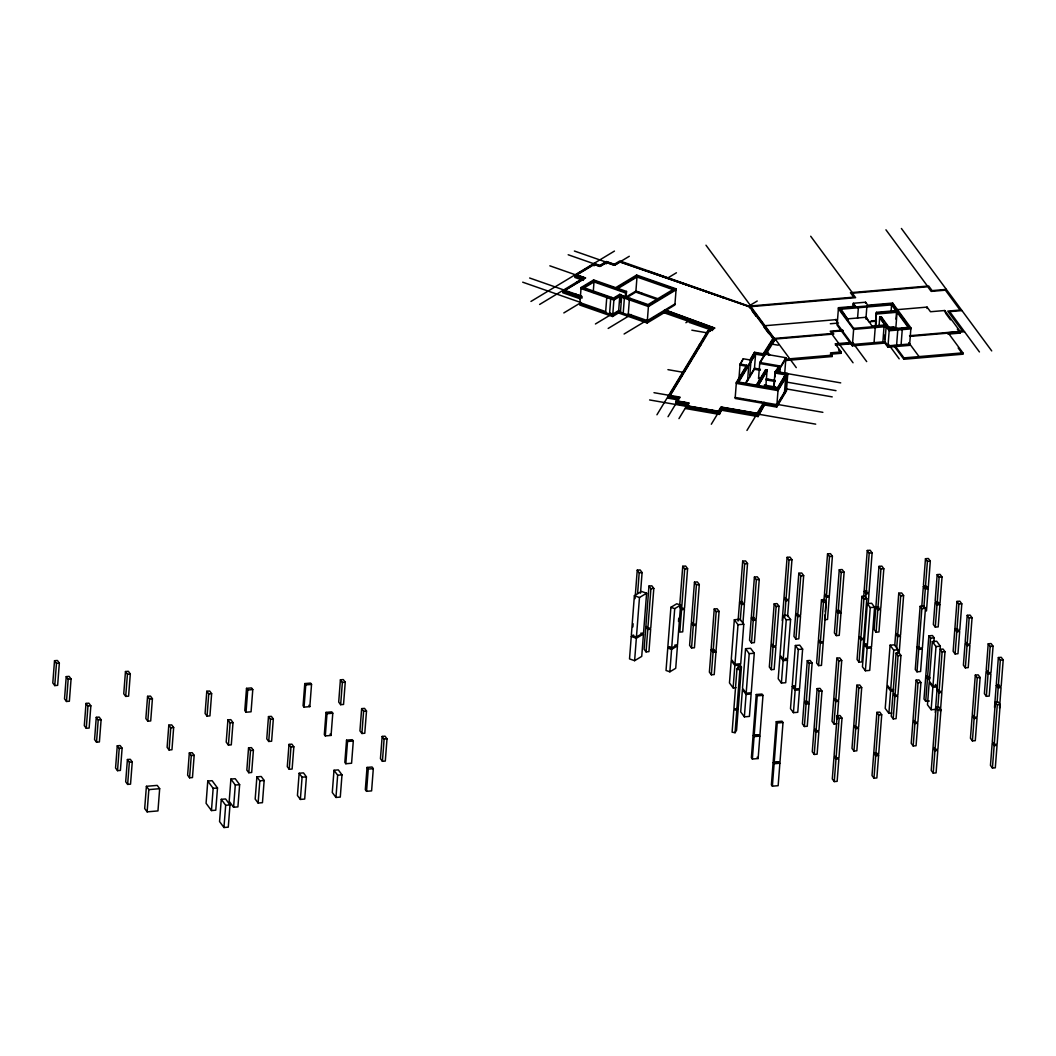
<?xml version="1.0" encoding="UTF-8"?>
<svg xmlns="http://www.w3.org/2000/svg" width="1056" height="1056" viewBox="0 0 1056 1056"><rect width="100%" height="100%" fill="white"/><g stroke="black" fill="none" stroke-linecap="round" stroke-linejoin="round"><path stroke-width="1.5" d="M54.516 660.713L52.8 682.942L54.754 685.595L57.644 685.344L59.347 663.115L57.394 660.462L54.516 660.713L56.47 663.366L54.754 685.595M66.238 676.606L64.522 698.834L66.475 701.474L69.366 701.237L71.069 679.008L69.115 676.355L66.238 676.606L68.191 679.259L66.475 701.474M86.011 703.415L84.308 725.644L86.262 728.297L89.14 728.046L90.856 705.817L88.902 703.177L86.011 703.415L87.965 706.068L86.262 728.297M96.268 717.328L94.565 739.556L96.518 742.196L99.396 741.946L101.112 719.73L99.158 717.077L96.268 717.328L98.221 719.968L96.518 742.196M117.269 745.8L115.566 768.016L117.52 770.669L120.397 770.418L122.113 748.189L120.16 745.549L117.269 745.8L119.222 748.44L117.52 770.669M125.466 671.537L123.75 693.766L125.704 696.406L128.594 696.168L130.31 673.939L128.357 671.286L125.466 671.537L127.42 674.19L125.704 696.406M127.406 759.528L125.69 781.757L127.644 784.41L130.535 784.159L132.251 761.93L130.297 759.29L127.406 759.528L129.36 762.181L127.644 784.41M147.576 696.326L145.86 718.542L147.814 721.195L150.704 720.944L152.42 698.729L150.467 696.076L147.576 696.326L149.53 698.966L147.814 721.195M146.401 786.311L144.685 808.54L147.127 811.853L157.964 810.916L159.667 788.687L157.225 785.387L146.401 786.311L148.843 789.624L147.127 811.853M168.815 725.129L167.112 747.344L169.066 749.998L171.956 749.747L173.659 727.518L171.706 724.878L168.815 725.129L170.768 727.769L169.066 749.998M189.328 752.928L187.625 775.157L189.578 777.81L192.469 777.559L194.172 755.33L192.218 752.677L189.328 752.928L191.281 755.581L189.578 777.81M206.791 691.258L205.088 713.486L207.042 716.126L209.933 715.876L211.636 693.66L209.682 691.007L206.791 691.258L208.745 693.898L207.042 716.126M207.781 781.057L206.078 803.286L211.451 810.572L215.78 810.19L217.496 787.974L212.124 780.688L207.781 781.057L213.154 788.344L211.451 810.572M221.272 799.326L219.556 821.555L223.951 827.521L228.281 827.152L229.997 804.923L225.601 798.956L221.272 799.326L225.667 805.292L223.951 827.521M227.924 719.888L226.208 742.117L228.413 745.1L231.29 744.85L233.006 722.621L230.815 719.638L227.924 719.888L230.116 722.872L228.413 745.1M230.894 779.077L229.192 801.306L233.587 807.259L237.917 806.89L239.633 784.661L235.237 778.708L230.894 779.077L235.29 785.044L233.587 807.259M246.51 688.354L244.794 710.569L246.022 712.232L251.064 711.797L252.78 689.568L251.552 687.918L246.51 688.354L247.724 690.004L246.022 712.232M248.556 747.859L246.84 770.088L248.794 772.741L251.684 772.49L253.4 750.262L251.447 747.622L248.556 747.859L250.51 750.512L248.794 772.741M256.898 776.86L255.182 799.075L258.113 803.048L262.456 802.679L264.158 780.45L261.228 776.477L256.898 776.86L259.829 780.833L258.113 803.048M268.488 716.588L266.772 738.817L268.726 741.47L271.616 741.22L273.332 718.991L271.379 716.351L268.488 716.588L270.442 719.242L268.726 741.47M289.001 744.401L287.285 766.63L289.238 769.283L292.129 769.032L293.845 746.803L291.892 744.15L289.001 744.401L290.954 747.054L289.238 769.283M304.788 683.575L303.072 705.804L304.049 707.124L309.83 706.636L311.533 684.407L310.556 683.074L304.788 683.575L305.765 684.895L304.049 707.124M299.152 773.243L297.436 795.472L300.366 799.432L304.696 799.062L306.412 776.846L303.481 772.873L299.152 773.243L302.082 777.216L300.366 799.432M326.027 712.378L324.324 734.606L325.301 735.926L331.069 735.425L332.785 713.209L331.808 711.876L326.027 712.378L327.004 713.698L325.301 735.926M340.402 679.826L338.699 702.042L340.652 704.695L343.543 704.444L345.246 682.216L343.292 679.576L340.402 679.826L342.355 682.466L340.652 704.695M334 770.26L332.284 792.488L335.953 797.452L340.283 797.082L341.986 774.853L338.329 769.89L334 770.26L337.656 775.223L335.953 797.452M346.54 740.177L344.837 762.406L345.814 763.739L351.582 763.237L353.298 741.008L352.321 739.688L346.54 740.177L347.516 741.51L345.814 763.739M361.654 708.616L359.938 730.844L361.891 733.498L364.782 733.247L366.498 711.018L364.544 708.378L361.654 708.616L363.607 711.269L361.891 733.498M367.039 767.435L365.323 789.65L366.551 791.314L371.606 790.878L373.309 768.649L372.095 766.999L367.039 767.435L368.254 769.085L366.551 791.314M382.166 736.428L380.45 758.657L382.404 761.31L385.295 761.059L387.011 738.83L385.057 736.177L382.166 736.428L384.12 739.081L382.404 761.31M761.521 353.932L763 354.182L772.913 338.554L749.47 306.768L620.281 261.888L614.75 265.228L606.791 262.442L600.257 266.376L594.462 264.356L574.952 276.065L574.847 277.438L583.321 280.394L583.427 279.022L562.914 291.403L562.808 292.776L580.483 298.954M618.592 311.599L647.262 321.618L674.89 304.973L676.13 288.842L636.636 275.035L615.701 287.654L593.657 279.946L581.09 287.522L579.757 305.012L612.625 316.51L618.499 312.972L647.156 322.991L664.105 312.787L690.281 321.935L690.386 320.562L664.211 311.414L664.105 312.787M594.026 265.874L594.132 264.502L599.742 266.455L606.619 262.06L613.813 264.581M582.41 287.707L593.578 280.975L593.657 279.946M593.195 292.486L594.092 280.896L625.693 291.944L626.525 291.443L626.102 297M606.17 263.894L606.276 262.522L614.236 265.307L619.766 261.967L750.341 307.019L774.761 340.124L765.521 354.829M605.59 312.642L606.83 296.525M609.536 314.028L610.777 297.898M611.543 298.426L611.622 297.396M612.625 316.51L613.958 299.02L619.832 295.482L648.49 305.514L676.13 288.842M621.007 294.782L620.585 296.01L621.007 294.782L619.727 294.334L619.648 295.363L615.925 297.607M618.499 312.972L619.832 295.482M620.123 302.042L620.347 299.02M620.44 312.246L621.68 296.129M622.512 295.627L621.601 297.158M623.212 313.223L624.452 297.106M625.258 297.502L625.693 291.944M628.201 314.965L629.442 298.848M630.287 298.346L629.363 299.878M636.557 276.065L636.636 275.035M626.459 297.752L635.831 292.103L637.072 275.986L674.018 288.908L673.939 289.938L636.992 277.015L616.889 289.133M647.156 322.991L648.49 305.514M633.613 635.039L631.25 636.478L629.521 658.904L634.616 660.686L641.731 656.396L643.46 633.97L640.913 633.072M634.379 595.729L631.343 635.237L636.438 637.019L643.553 632.729L646.602 593.221L641.494 591.439L634.379 595.729L639.474 597.511L646.602 593.221M632.874 626.934L633.112 623.726M635.052 598.62L637.243 570.161L640.134 569.923L642.088 572.563L640.504 593.116M637.613 593.366L639.197 572.814L637.243 570.161M634.616 660.686L636.346 638.26L643.46 633.97M636.438 637.019L639.474 597.511M648.965 586.054L645.916 625.574L647.869 628.214L650.76 627.977L653.809 588.456L651.856 585.803L648.965 586.054L650.918 588.707L647.869 628.214M646.048 651.882L647.777 629.455L645.823 626.802L644.094 649.242L646.048 651.882L648.938 651.631L650.668 629.204L647.777 629.455M668.356 396.818L678.11 398.521L678.005 399.894L668.25 398.191L668.356 396.818L707.414 332.336L712.681 329.155L689.555 321.077L689.449 322.45L712.576 330.528M675.748 402.402L675.655 403.775L687.179 405.781L687.284 404.408L675.748 402.402L678.784 397.584M687.284 404.408L685.516 408.527L719.347 414.414L721.961 408.896L758.155 415.193L765.138 403.669L758.05 416.566L721.855 410.269M670.111 646.642L667.762 648.054L666.032 670.481L669.86 671.814L675.721 668.29L677.45 645.85L674.903 644.965M670.903 607.306L667.854 646.813L671.682 648.146L677.543 644.622L680.579 605.101L676.764 603.768L670.903 607.306L674.718 608.639L680.579 605.101M669.86 671.814L671.59 649.387L677.45 645.85M671.682 648.146L674.718 608.639M678.493 621.443L678.744 618.235M682.744 566.267L679.694 605.788L681.648 608.428L684.539 608.19L687.588 568.669L685.634 566.029L682.744 566.267L684.697 568.92L681.648 608.428M681.556 609.668L679.826 632.095L682.717 631.858L684.446 609.418L681.556 609.668L679.602 607.015M707.414 332.336L702.214 342.118M694.465 582.16L691.416 621.68L693.37 624.32L696.26 624.083L699.31 584.562L697.356 581.909L694.465 582.16L696.419 584.813L693.37 624.32M691.548 647.988L693.277 625.561L691.324 622.908L689.594 645.348L691.548 647.988L694.439 647.75L696.168 625.31L693.277 625.561M719.347 414.414L721.961 408.896M711.11 649.73L709.381 672.157L711.335 674.81L714.226 674.56L715.955 652.133L714.001 649.48L711.11 649.73L713.064 652.37L711.335 674.81M714.239 608.982L711.203 648.49L713.156 651.143L716.047 650.892L719.083 611.384L717.13 608.731L714.239 608.982L716.192 611.622L713.156 651.143M738.949 378.682L740.071 364.069L746.724 365.218L736.375 382.351L735.134 398.468L776.807 405.702L786.548 389.651L776.807 405.702M738.236 381.982L738.157 383.011L755.568 354.182L764.399 355.714L764.478 354.684L755.647 353.153L738.236 381.982L756.294 385.123L765.626 369.679L767.105 369.93L765.864 386.047L764.386 385.796M784.674 373.837L785.915 357.72L754.552 352.268L749.918 359.924L743.266 358.776L739.992 365.099L746.645 366.247L746.724 365.218M750.235 308.392L750.341 307.019M747.595 380.543L748.836 364.426M749.918 359.924L749.839 360.954L754.552 352.268M749.707 377.058L750.948 360.928M734.329 619.753L731.293 659.261L734.95 664.237L740.731 663.736L743.767 624.228L740.111 619.252L734.329 619.753L737.999 624.716L734.95 664.237M745.972 383.249L754.406 369.27L755.647 353.153M738.065 621.113L739.543 601.894L742.434 601.643M742.685 561.145L739.649 600.653L741.602 603.306L744.48 603.055L747.529 563.548L745.576 560.894L742.685 561.145L744.638 563.785L741.602 603.306M756.215 386.153L756.294 385.123M733.128 687.905L734.857 665.465L731.201 660.502L729.472 682.928L733.128 687.905L736.019 687.654M767.105 369.93L757.693 386.404L767.026 370.96L765.547 370.709L765.626 369.679M764.478 354.684L759.779 362.472L758.538 378.589L761.548 379.117M740.269 620.558L741.497 604.534L739.543 601.894M736.956 669.016L733.92 708.523L736.877 709.038L738.382 706.556L741.431 667.036L738.474 666.521L736.956 669.016L739.913 669.53L741.431 667.036M738.223 669.689L738.474 666.521M758.05 416.566L758.155 415.193M742.909 623.515L744.388 604.296L741.497 604.534M735.055 732.706L736.784 710.279L738.289 707.784L736.56 730.224L735.055 732.706L732.098 732.191L733.828 709.764L736.784 710.279M736.877 709.038L739.913 669.53M740.388 668.171L740.639 664.976L734.857 665.465M745.549 648.701L742.513 688.222L746.183 693.185L751.238 692.749L754.274 653.242L750.605 648.278L745.549 648.701L749.219 653.677L746.183 693.185M751.265 617.786L749.549 640.213L751.502 642.866L754.38 642.616L756.109 620.189L753.218 620.426L751.265 617.786L754.156 617.536M754.406 577.038L751.37 616.546L753.324 619.199L756.202 618.948L759.251 579.427L757.297 576.787L754.406 577.038L756.36 579.678L753.324 619.199M744.361 716.852L746.077 694.426L742.421 689.462L740.692 711.889L744.361 716.852L749.417 716.417L751.133 693.99L746.077 694.426M773.533 341.59L773.639 340.217L774.761 340.124M751.502 642.866L753.218 620.426M759.779 362.472L779.354 365.864L774.998 371.989L773.758 388.106L774.602 381.454M774.946 376.926L775.381 371.369M774.998 371.989L785.941 373.89L785.862 374.92L774.919 373.019L775.962 371.474M776.437 371.593L776.516 370.564M777.995 370.828L777.916 371.857L785.836 358.75M778.813 366.775L775.883 372.504M779.354 365.864L779.275 366.894L759.7 363.502M765.032 405.042L776.701 407.075L778.087 389.585L787.789 373.52L777.44 371.725L785.915 357.72M779.856 372.583L780.292 367.026M753.1 735.28L751.37 757.706L752.347 759.04L758.129 758.538L759.858 736.111L758.881 734.791L753.1 735.28L754.076 736.6L752.347 759.04M756.241 694.531L753.192 734.052L754.169 735.372L759.95 734.87L762.986 695.363L762.01 694.043L756.241 694.531L757.218 695.851L754.169 735.372M784.12 377.784L784.199 376.754M776.899 389.743L785.941 373.89M784.436 393.136L785.677 377.005M785.611 391.208L786.852 375.078M787.789 373.52L786.43 391.01L776.701 407.075M774.18 603.847L771.144 643.368L773.098 646.008L775.988 645.757L779.024 606.25L777.071 603.596L774.18 603.847L776.134 606.5L773.098 646.008M771.276 669.676L773.005 647.249L771.052 644.596L769.322 667.022L771.276 669.676L774.167 669.425L775.896 646.998L773.005 647.249M782.232 620.519L783.961 598.092L785.915 600.732L784.687 616.757M787.103 557.344L784.054 596.851L786.007 599.504L788.898 599.254L791.947 559.746L789.994 557.093L787.103 557.344L789.056 559.984L786.007 599.504M783.077 615.582L780.041 655.09L783.209 659.393L787.552 659.023L790.588 619.516L787.42 615.212L783.077 615.582L786.258 619.885L783.209 659.393M773.124 762.432L771.395 784.859L772.372 786.179L778.153 785.69L779.882 763.25L778.906 761.93L773.124 762.432L774.101 763.752L772.372 786.179M776.266 721.684L773.216 761.191L774.193 762.511L779.975 762.023L783.011 722.502L782.034 721.182L776.266 721.684L777.242 723.004L774.193 762.511M781.387 683.06L783.116 660.634L779.948 656.33L778.219 678.757L781.387 683.06L785.73 682.691L787.446 660.264L785.862 658.112M787.578 616.519L788.806 600.494L785.915 600.732M798.824 573.236L795.775 612.744L797.729 615.397L800.62 615.146L803.669 575.639L801.715 572.986L798.824 573.236L800.778 575.876L797.729 615.397M792.224 686.255L790.495 708.682L793.426 712.655L797.768 712.285L799.484 689.845L795.155 690.228L792.224 686.255L795.115 686.004M795.366 645.506L792.317 685.014L795.247 688.987L799.59 688.618L802.626 649.097L799.696 645.137L795.366 645.506L798.296 649.48L795.247 688.987M795.907 639.065L797.636 616.625L795.683 613.985L793.954 636.412L795.907 639.065L798.798 638.814L800.527 616.387L797.636 616.625M793.426 712.655L795.155 690.228M807.272 660.673L804.236 700.181L806.19 702.834L809.081 702.583L812.117 663.076L810.163 660.422L807.272 660.673L809.226 663.326L806.19 702.834M832.128 356.532L830.518 352.849L841.196 351.938L841.091 353.311L830.412 354.222L832.128 356.532L784.872 360.584M804.368 726.502L806.084 704.075L804.131 701.422L802.415 723.848L804.368 726.502L807.259 726.251L808.975 703.824L807.022 701.171M855.426 307.283L855.505 306.253L838.464 307.705L837.118 325.208L852.364 345.853L884.862 343.081L887.911 347.213L909.572 345.365L910.919 327.875L892.637 303.072L867.781 305.197L865.59 302.214L853.314 303.27L852.997 307.322M874.051 342.646L876.414 312.312L896.636 310.583L891.673 303.864L840.404 308.246L840.325 309.276L891.594 304.894L895.726 310.49M821.489 599.795L818.453 639.316L820.406 641.956L823.297 641.718L826.333 602.197L824.38 599.557L821.489 599.795L823.442 602.448L820.406 641.956M818.585 665.623L820.314 643.196L818.36 640.543L816.631 662.983L818.585 665.623L821.476 665.386L823.192 642.946L820.314 643.196M817.133 688.618L814.097 728.125L816.05 730.778L818.941 730.528L821.977 691.02L820.024 688.367L817.133 688.618L819.086 691.271L816.05 730.778M823.918 601.036L824.406 594.634L826.36 597.274L825.251 611.701M827.548 553.885L824.498 593.393L826.452 596.046L829.343 595.795L832.392 556.288L830.438 553.634L827.548 553.885L829.501 556.525L826.452 596.046M814.229 754.446L815.958 732.019L814.004 729.366L812.275 751.793L814.229 754.446L817.12 754.195L818.849 731.768L815.958 732.019M825 614.909L824.63 619.714L827.521 619.463L829.25 597.036L826.36 597.274M840.404 308.246L848.113 319.836L842.266 311.916M852.364 345.853L853.71 328.363L838.464 307.705M857.564 318.292L858.449 306.702M839.269 569.765L836.22 609.286L838.174 611.939L841.064 611.688L844.114 572.167L842.16 569.527L839.269 569.765L841.223 572.418L838.174 611.939M836.352 635.606L838.081 613.166L836.128 610.513L834.398 632.953L836.352 635.606L839.243 635.356L840.972 612.916L839.018 610.276M836.88 658.139L833.844 697.646L835.798 700.3L838.688 700.049L841.724 660.541L839.771 657.888L836.88 658.139L838.834 660.792L835.798 700.3M865.511 303.244L865.59 302.214M833.976 723.967L835.705 701.54L833.752 698.887L832.022 721.314L833.976 723.967L836.867 723.716M865.894 319.084L866.91 305.976M848.192 318.806L866.25 317.262L868.019 320.8M837.157 715.757L834.121 755.278L836.075 757.931L838.966 757.68L842.002 718.159L840.048 715.519L837.157 715.757L839.111 718.41L836.075 757.931M837.236 718.912L838.596 701.29L835.705 701.54M834.253 781.598L835.982 759.158L834.029 756.505L832.3 778.945L834.253 781.598L837.144 781.348L838.873 758.908L835.982 759.158M872.639 327.07L866.25 317.262M874.804 325.855L875.213 327.545M875.78 327.584L876.414 312.312M879.094 325.42L879.754 316.84L881.206 316.721L890.208 328.944L908.992 327.334L897.125 311.243L876.902 312.972M881.206 316.721L883.819 321.42M861.934 596.336L858.898 635.857L860.851 638.497L863.742 638.26L866.778 598.739L864.824 596.086L861.934 596.336L863.887 598.99L860.851 638.497M883.621 325.103L884.03 326.792M882.869 341.88L884.11 325.763M856.865 685.212L853.816 724.733L855.769 727.386L858.66 727.135L861.696 687.614L859.742 684.974L856.865 685.212L858.818 687.865L855.769 727.386M863.636 597.643L864.125 591.228L867.016 590.977M867.266 550.48L864.23 590L866.184 592.64L869.062 592.403L872.111 552.882L870.157 550.229L867.266 550.48L869.22 553.133L866.184 592.64M859.03 662.165L860.759 639.738L858.805 637.085L857.076 659.525L859.03 662.165L861.92 661.927L863.636 639.487L860.759 639.738M884.585 339.53L884.941 335.003M879.754 316.84L885.641 325.948L879.674 317.869M884.862 343.081L886.208 325.591L853.71 328.363M853.948 751.054L855.677 728.614L853.723 725.96L851.994 748.4L853.948 751.054L856.838 750.803L858.568 728.363L855.677 728.614M865.709 598.686L866.078 593.881L864.125 591.228M864.178 644.371L862.448 666.798L865.379 670.771L869.722 670.402L871.438 647.975L867.108 648.344L864.178 644.371L867.068 644.12M867.319 603.623L864.27 643.13L867.2 647.104L871.543 646.734L874.579 607.226L871.649 603.253L867.319 603.623L870.25 607.596L867.2 647.104M868.111 604.85L868.969 593.63L866.078 593.881M887.911 347.213L889.258 329.723L886.208 325.591M891.013 312.431L891.673 303.864M892.637 303.072L894.472 306.715M865.379 670.771L867.108 648.344M895.976 319.15L896.557 311.612M897.125 311.243L895.884 327.36L888.109 328.033M875.846 607.121L874.13 629.548L876.084 632.201L878.962 631.95L880.691 609.523L877.8 609.774L875.846 607.121L878.737 606.87M878.988 566.372L875.952 605.88L877.906 608.533L880.783 608.282L883.832 568.775L881.879 566.122L878.988 566.372L880.942 569.026L877.906 608.533M897.362 328.324L897.772 330.013M896.61 345.114L897.851 328.984M876.084 632.201L877.8 609.774M901.837 327.941L902.246 329.63M901.085 344.731L902.326 328.601M948.064 332.759L947.958 334.132L960.247 333.076L960.353 331.703L948.064 332.759L962.887 352.849L962.782 354.222L903.844 359.264L903.949 357.892L894.788 345.47M873.748 753.113L872.018 775.54L873.972 778.193L876.863 777.942L878.592 755.515L876.638 752.862L873.748 753.113L875.701 755.766L873.972 778.193M876.889 712.364L873.84 751.872L875.794 754.525L878.684 754.274L881.72 714.767L879.767 712.114L876.889 712.364L878.843 715.018L875.794 754.525M897.838 652.964L898.075 649.81L894.419 644.833L890.089 645.203L887.04 684.724L890.71 689.687L893.6 689.436M888.888 713.354L890.617 690.928L886.948 685.951L885.218 708.391L888.888 713.354L891.779 713.104M890.71 689.687L893.746 650.179L890.089 645.203M894.775 645.15L895.633 633.93L897.587 636.583L896.597 649.4M898.762 593.182L895.726 632.702L897.679 635.356L900.57 635.105L903.606 595.584L901.652 592.944L898.762 593.182L900.715 595.835L897.679 635.356M896.108 653.07L893.059 692.578L895.013 695.231L897.904 694.98L900.953 655.472L898.999 652.819L896.108 653.07L898.062 655.723L895.013 695.231M893.191 718.898L894.92 696.472L892.967 693.818L891.238 716.245L893.191 718.898L896.082 718.648L897.811 696.221L894.92 696.472M899.237 652.357L900.478 636.332L897.587 636.583M926.97 308.471L927.076 307.098L896.082 309.751M916.991 647.064L915.275 669.504L916.978 671.814L920.594 671.51L922.324 649.07L918.707 649.387L916.991 647.064L919.406 646.866M920.132 606.316L917.096 645.836L918.799 648.146L922.416 647.843L925.452 608.322L923.749 606.012L920.132 606.316L921.848 608.639L918.799 648.146M916.08 680.156L913.044 719.664L914.998 722.317L917.888 722.066L920.924 682.546L918.971 679.906L916.08 680.156L918.034 682.796L914.998 722.317M921.743 607.002L923.34 586.37L926.231 586.12L928.184 588.773L926.468 611.002M925.465 558.716L923.446 584.932L925.399 587.572L928.29 587.334L930.31 561.119L928.356 558.479L925.465 558.716L927.419 561.37L925.399 587.572M916.978 671.814L918.707 649.387M944.618 311.89L944.724 310.517L930.494 311.744L927.076 307.098M913.176 745.985L914.905 723.545L912.952 720.905L911.222 743.332L913.176 745.985L916.067 745.734L917.783 723.294L914.905 723.545M923.828 608.071L925.294 589.01L923.34 586.37M928.132 676.381L925.716 676.592L924 699.019L925.703 701.342L929.32 701.026M933.808 642.589L934.177 637.85L932.461 635.527L928.858 635.844L925.822 675.352L927.524 677.675L929.927 677.464M925.703 701.342L927.432 678.902L925.716 676.592M927.524 677.675L930.56 638.154L928.858 635.844M937.187 574.609L935.167 600.824L937.121 603.464L940.012 603.214L942.031 577.012L940.078 574.372L937.187 574.609L939.14 577.262L937.121 603.464M935.299 712.483L940.328 646.193L936.672 641.216L932.329 641.599L929.293 681.107L932.963 686.07L937.292 685.7M935.299 627.132L937.015 604.903L935.062 602.263L933.346 624.492L935.299 627.132L938.19 626.881L939.906 604.666L937.952 602.012M931.141 709.738L932.857 687.311L929.201 682.348L927.472 704.774L931.141 709.738L935.471 709.368M932.963 686.07L935.999 646.562L932.329 641.599M936.104 707.296L933.068 746.816L935.022 749.456L937.913 749.206L940.949 709.698L938.995 707.045L936.104 707.296L938.058 709.949L935.022 749.456M937.741 708.721L938.982 692.696L937.028 690.043M939.074 691.469L942.11 651.948L940.157 649.295L943.048 649.057L945.001 651.697L941.965 691.218L939.074 691.469L937.121 688.816M933.2 773.124L934.93 750.697L932.976 748.044L931.247 770.484L933.2 773.124L936.091 772.873L937.807 750.446L934.93 750.697M940.381 711.678L941.873 692.446L938.982 692.696M954.835 629.072L953.132 651.301L955.086 653.954L957.964 653.704L959.68 631.475L956.789 631.726L954.835 629.072L957.726 628.822M956.96 601.432L954.954 627.634L956.908 630.287L959.785 630.036L961.805 603.834L959.851 601.181L956.96 601.432L958.914 604.072L956.908 630.287M955.086 653.954L956.789 631.726M967.217 615.331L965.21 641.533L967.164 644.186L970.042 643.936L972.061 617.734L970.108 615.08L967.217 615.331L969.17 617.984L967.164 644.186M965.342 667.854L967.045 645.625L965.092 642.972L963.389 665.201L965.342 667.854L968.233 667.603L969.936 645.374L967.045 645.625M975.308 675.088L972.259 714.595L974.213 717.248L977.104 716.998L980.14 677.49L978.186 674.837L975.308 675.088L977.262 677.728L974.213 717.248M972.391 740.916L974.12 718.476L972.167 715.836L970.438 738.263L972.391 740.916L975.282 740.665L977.011 718.238L974.12 718.476M988.218 643.804L986.212 670.006L988.165 672.659L991.043 672.408L993.062 646.206L991.109 643.553L988.218 643.804L990.172 646.457L988.165 672.659M986.344 696.326L988.046 674.098L986.093 671.444L984.39 693.673L986.344 696.326L989.234 696.076L990.937 673.847L988.046 674.098M994.514 707.414L996.23 685.186L999.121 684.935M998.356 657.545L996.336 683.747L998.29 686.4L1001.18 686.149L1003.2 659.947L1001.246 657.294L998.356 657.545L1000.309 660.185L998.29 686.4M995.333 702.227L992.284 741.748L994.237 744.388L997.128 744.15L1000.164 704.629L998.21 701.976L995.333 702.227L997.286 704.88L994.237 744.388M997.088 702.121L998.184 687.839L996.23 685.186M992.416 768.055L994.145 745.628L992.191 742.975L990.462 765.415L992.416 768.055L995.306 767.818L997.036 745.378L994.145 745.628M999.491 708.233L1001.075 687.588L998.184 687.839M656.938 414.784L707.494 331.307L712.76 328.139L664.29 310.385M677.609 382.285L700.154 345.048M668.25 398.191L682.691 374.365M684.38 371.554L687.786 365.944M689.476 363.145L691.178 360.347M693.726 356.136L696.274 351.925M697.976 349.127L700.524 344.916M665.122 309.87L714.872 328.073L708.906 331.663L670.296 395.432L680.051 397.122L677.688 401.016L689.212 403.022L687.496 405.847L718.37 411.22L720.944 406.982L757.139 413.279L763.739 402.389M678.19 397.492L675.827 401.372L687.364 403.379L685.648 406.217M679.074 397.637L676.949 401.161L688.472 403.168L686.756 405.992L718.819 411.576L721.38 407.339L757.574 413.635L764.32 402.494M668.026 416.711L677.16 401.61M678.955 418.612L686.387 406.349M740.071 364.069L743.266 358.776M711.308 424.235L718.74 411.972M746.645 366.247L736.296 383.381L778.008 390.614L787.71 374.55M745.14 383.671L747.582 379.658M749.786 376.015L754.499 368.227L760.386 369.257M763.435 354.539L773.678 338.765M763.66 354.71L773.203 338.95L774.074 338.87L754.736 312.655M764.9 353.747L773.718 339.187L833.844 334.039L832.141 331.729L843.19 330.779M764.821 354.776L773.639 340.217M760.478 362.195L764.399 355.714M757.06 384.74L764.702 372.108M746.948 430.439L756.941 413.939M764.623 402.534L757.799 413.807L721.604 407.51L719.03 411.748L686.387 406.072L688.103 403.234L676.579 401.227M758.234 414.163L765.217 402.64M776.978 388.714L785.374 374.827M785.294 375.857L785.862 374.92M784.502 392.093L776.886 404.672L735.187 397.426M785.664 390.166L786.614 388.608M774.576 386.522L774.193 387.143L778.721 387.922M613.483 264.779L619.846 260.938L748.981 306.108L853.697 297.145L850.41 292.684L928.686 285.978L932.105 290.611L946.334 289.397M646.972 271.234L647.816 270.719M626.446 292.472L625.614 292.974L594.013 281.926L583.123 288.486L596.891 293.304M723.162 297.884L724.007 297.37M689.555 321.077L690.386 320.562M689.449 322.45L690.281 321.935M748.136 306.61L748.981 306.108M530.957 301.435L614.46 251.077M539.616 304.458L583.506 277.992L574.847 274.969M577.236 282.269L584.351 277.979L575.692 274.943L594.198 263.789L599.993 265.808L606.527 261.875L613.985 264.475M577.487 282.361L584.773 277.966L576.114 274.93L594.29 263.974L600.085 266.006M565.105 290.308L585.618 277.939L576.959 274.903M620.928 261.32L629.297 256.278M594.092 280.896L583.202 287.456L613.523 298.069L619.727 294.334M574.768 294.492L575.612 293.99M563.825 312.932L580.998 302.57L522.707 282.19M617.021 287.839L619.806 286.163M622.604 284.473L626.789 281.952M630.973 279.431L633.772 277.741M637.072 275.986L616.968 288.103L626.525 291.443M606.751 297.554L607.583 297.053M626.287 296.881L635.923 291.06L659.023 299.138M668.065 277.807L676.447 272.765M595.426 323.981L612.599 313.632M612.731 315.137L618.605 311.599M608.164 328.442L631.198 314.543M674.018 288.908L648.054 304.564L620.664 294.98M650.707 303.943L657.545 299.825M661.65 297.343L664.382 295.706M676.051 289.872L648.41 306.544L619.753 296.512L613.879 300.049L581.011 288.552M624.096 334.013L647.13 320.126M674.982 303.93L647.341 320.602L628.294 313.936M685.885 322.727L690.083 320.206M708.246 330.541L712.444 328.02M748.849 306.068L757.231 301.013M707.494 331.307L713.605 328.112L664.62 310.174M708.404 331.492L714.028 328.099L664.792 310.081M835.375 343.807L850.727 342.461M750.908 306.649L855.637 297.686L852.337 293.212L927.736 286.77L931.154 291.403L945.384 290.189L960.036 310.042L947.76 311.098L962.584 331.188L909.546 335.729M763.858 325.816L837.382 319.532M961.963 310.583L949.687 311.639L979.44 351.952M830.32 323.756L838.49 323.057M871.2 320.918L875.86 320.522M868.758 321.829L876.506 321.169M872.718 326.04L885.72 324.918M842.701 330.119L830.201 331.188L831.917 333.498L774.352 338.435M889.165 327.228L893.838 326.832M889.258 329.723L910.919 327.875M910.84 328.904L889.178 330.752L886.129 326.621L853.631 329.393L838.385 308.735M910.021 336.389L964.511 331.729M845.077 343.741L853.169 343.055M835.454 345.14L852.139 343.715M853.314 345.074L856.337 344.81M863.887 344.164L868.415 343.781M909.678 343.992L888.017 345.84L884.968 341.708L852.469 344.494L837.223 323.836M784.978 359.212L832.234 355.159M903.949 357.892L962.887 352.849M639.197 572.814L642.088 572.563M684.697 568.92L687.588 568.669M744.638 563.785L747.529 563.548M789.056 559.984L791.947 559.746M829.501 556.525L832.392 556.288M869.22 553.133L872.111 552.882M927.419 561.37L930.31 561.119M650.918 588.707L653.809 588.456M696.419 584.813L699.31 584.562M756.36 579.678L759.251 579.427M800.778 575.876L803.669 575.639M841.223 572.418L844.114 572.167M880.942 569.026L883.832 568.775M939.14 577.262L942.031 577.012M56.47 663.366L59.347 663.115M925.294 589.01L928.184 588.773M716.192 611.622L719.083 611.384M776.134 606.5L779.024 606.25M823.442 602.448L826.333 602.197M863.887 598.99L866.778 598.739M900.715 595.835L903.606 595.584M870.25 607.596L874.579 607.226M838.081 613.166L840.972 612.916M68.191 679.259L71.069 679.008M127.42 674.19L130.31 673.939M937.015 604.903L939.906 604.666M958.914 604.072L961.805 603.834M786.258 619.885L790.588 619.516M921.848 608.639L925.452 608.322M737.999 624.716L743.767 624.228M969.17 617.984L972.061 617.734M247.724 690.004L252.78 689.568M305.765 684.895L311.533 684.407M149.53 698.966L152.42 698.729M208.745 693.898L211.636 693.66M342.355 682.466L345.246 682.216M713.064 652.37L715.955 652.133M87.965 706.068L90.856 705.817M749.219 653.677L754.274 653.242M798.296 649.48L802.626 649.097M930.56 638.154L934.177 637.85M893.746 650.179L898.075 649.81M935.999 646.562L940.328 646.193M783.116 660.634L787.446 660.264M98.221 719.968L101.112 719.73M990.172 646.457L993.062 646.206M809.226 663.326L812.117 663.076M838.834 660.792L841.724 660.541M898.062 655.723L900.953 655.472M942.11 651.948L945.001 651.697M327.004 713.698L332.785 713.209M170.768 727.769L173.659 727.518M270.442 719.242L273.332 718.991M363.607 711.269L366.498 711.018M230.116 722.872L233.006 722.621M1000.309 660.185L1003.2 659.947M927.432 678.902L929.834 678.704M119.222 748.44L122.113 748.189M757.218 695.851L762.986 695.363M819.086 691.271L821.977 691.02M858.818 687.865L861.696 687.614M918.034 682.796L920.924 682.546M977.262 677.728L980.14 677.49M890.617 690.928L893.495 690.677M932.857 687.311L937.2 686.941L935.365 684.46M347.516 741.51L353.298 741.008M191.281 755.581L194.172 755.33M250.51 750.512L253.4 750.262M290.954 747.054L293.845 746.803M384.12 739.081L387.011 738.83M806.084 704.075L808.975 703.824M129.36 762.181L132.251 761.93M777.242 723.004L783.011 722.502M839.111 718.41L842.002 718.159M878.843 715.018L881.72 714.767M938.058 709.949L940.949 709.698M997.286 704.88L1000.164 704.629M368.254 769.085L373.309 768.649M754.076 736.6L759.858 736.111M148.843 789.624L159.667 788.687M259.829 780.833L264.158 780.45M302.082 777.216L306.412 776.846M337.656 775.223L341.986 774.853M235.29 785.044L239.633 784.661M213.154 788.344L217.496 787.974M225.667 805.292L229.997 804.923M774.101 763.752L779.882 763.25M875.701 755.766L878.592 755.515M691.838 330.185L706.622 332.759M770.854 343.926L778.232 345.206M699.27 344.89L700.748 345.154M783.829 372.992L840.708 382.879M754.406 369.27L760.294 370.286M785.611 381.902L835.996 390.654M758.604 377.546L761.627 378.074M766.141 378.853L775.17 380.424M766.062 379.896L775.104 381.467M765.785 385.334L774.972 386.932M785.69 388.793L832.22 396.884M667.933 369.653L682.717 372.227M757.772 385.374L778.444 388.925M736.375 382.351L778.087 389.585M676.711 382.127L678.19 382.378M822.875 412.328L776.332 404.237L777.071 404.356M740.005 398.627L743.015 399.155M746.024 399.67L749.034 400.198M752.044 400.712L755.053 401.24M758.129 401.782L761.336 402.336M653.981 392.687L668.765 395.261M668.435 395.789L679.668 397.742M815.707 424.156L722.04 407.867L719.479 412.104L649.598 399.947M685.621 407.154L719.453 413.041M764.452 384.754L765.93 385.018M647.473 270.93L723.677 297.581M647.315 271.022L723.505 297.673M614.315 264.277L606.355 261.492L599.821 265.426L594.026 263.406M574.385 251.024L605.603 261.941M668.461 287.219L673.015 288.816M568.181 254.76L593.604 263.657M638.431 292.208L642.998 293.806M635.831 292.103L657.386 299.64M549.846 265.822L575.256 274.718M593.578 280.975L597.986 282.52M618.262 289.608L622.354 291.034M574.952 276.065L583.427 279.022M576.8 282.044L578.081 282.48M581.09 287.522L613.958 299.02M529.637 278.005L581.79 296.248M575.282 294.188L581.104 296.234M575.111 294.294L580.932 296.327M562.993 290.374L582.041 297.04M620.532 311.216L618.684 310.57L612.81 314.107L609.629 312.985M562.914 291.403L582.054 298.096M636.464 318.463L646.721 322.04M579.942 302.61L605.682 311.612M579.85 303.64L612.731 315.137M667.762 648.054L671.59 649.387M631.25 636.478L636.346 638.26M901.402 228.479L991.716 350.909M885.944 229.812L927.458 286.084M944.724 310.517L960.353 331.703M945.595 313.223L950.479 319.836M957.317 329.102L960.247 333.076M958.162 347.952L962.782 354.222M899.29 313.236L906.035 322.37M908.912 328.363L897.046 312.272L876.823 314.002L876.335 313.342M908.728 342.593L919.42 357.1M885.628 323.862L889.231 328.746M893.759 345.602L903.844 359.264M810.691 236.24L852.205 292.525M888.452 344.256L899.197 358.829M857.881 307.072L858.37 307.732M853.314 303.27L855.505 306.253M853.235 304.3L854.7 306.28M835.586 319.427L837.527 322.067M853.09 343.147L866.699 361.601M831.97 334.198L853.05 362.776M835.322 343.966L841.196 351.938M838.57 349.892L841.091 353.311M705.976 245.203L750.79 305.95M775.21 339.055L796.277 367.633M750.42 305.989L774.84 339.095M752.189 311.032L756.096 316.338M763.91 326.924L768.794 333.551M766.735 350.922L769.666 354.882M765.653 350.962L768.583 354.935M757.152 757.218L758.129 758.538M308.854 705.302L309.83 706.636M330.092 734.105L331.069 735.425M770.946 380.041L767.923 379.526L770.946 380.054"/></g></svg>
